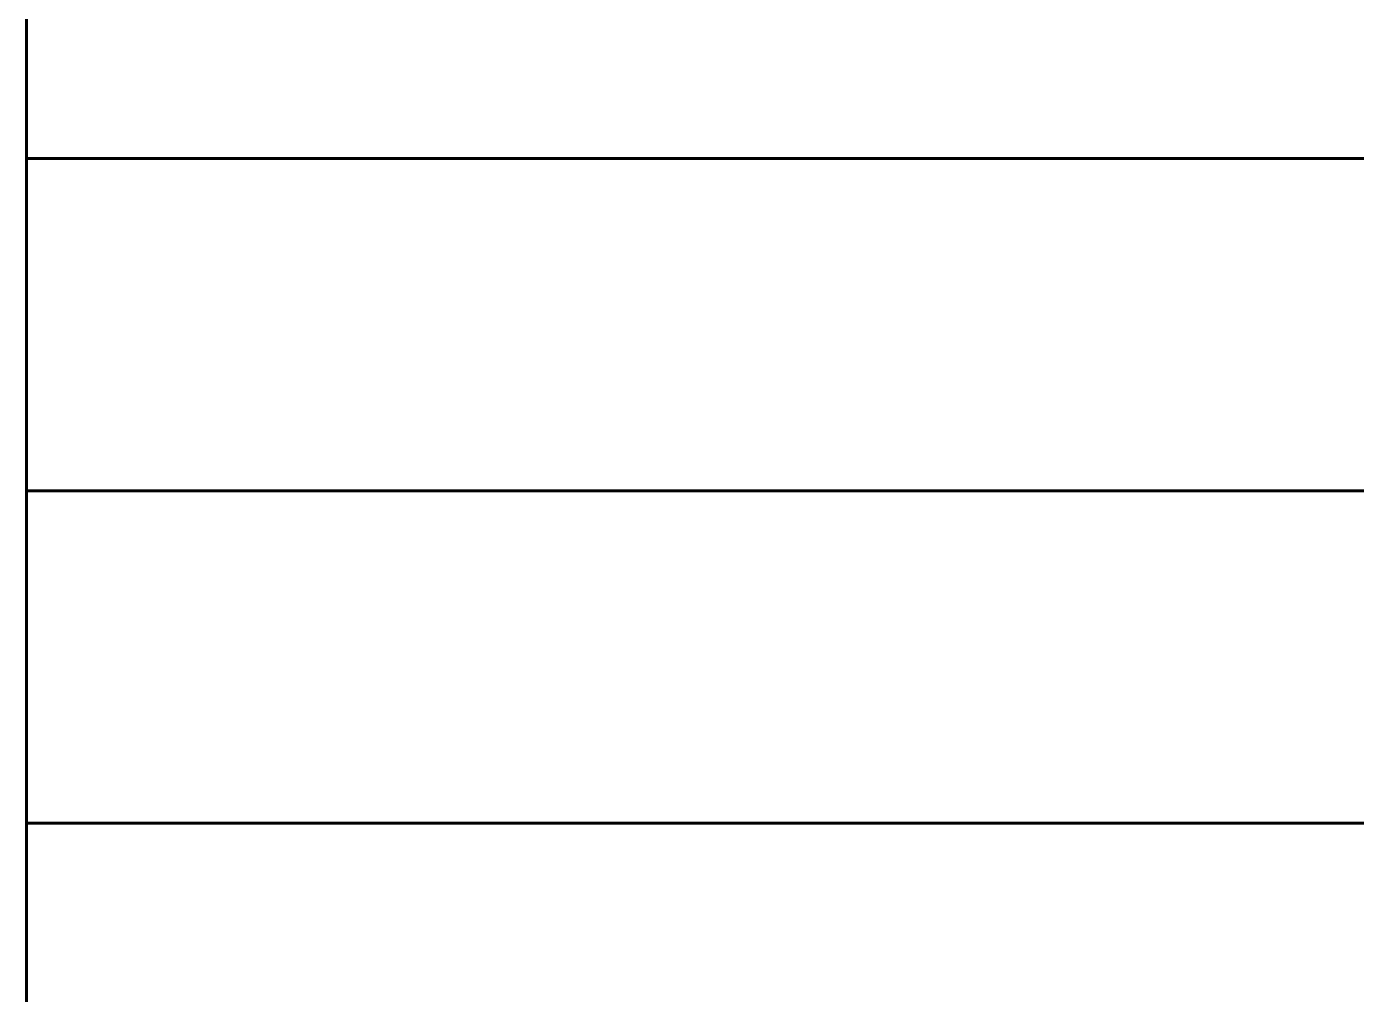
# Model space of a CAD drawing. Extents: x 0 to 297, y 0 to 292.
# Drawn here: x 168.866 to 170.866, y 100.027 to 101.484 of the extents above; entities that cross this region are included whole.
import ezdxf

# ---------------------------------------------------------------- set-up
doc = ezdxf.new("R2010")
doc.units = 0
doc.header["$MEASUREMENT"] = 0
doc.linetypes.add('K5LT_BASIC', pattern=[0])
doc.layers.add('Системный слой', color=7, linetype='Continuous')

# ---------------------------------------------------------------- blocks, each defined once
blk = doc.blocks.new('*U')
at = {"layer": 'Системный слой', "linetype": 'K5LT_BASIC', "lineweight": 60}
for p, q in [((168.8664, 101.2852), (168.8664, 101.7852)), ((168.8664, 100.7852), (168.8664, 101.2852)), ((168.8664, 101.2852), (172.8664, 101.2852)), ((172.8664, 101.2852), (168.8664, 101.2852)), ((168.8664, 100.2852), (168.8664, 100.7852)), ((168.8664, 100.7852), (172.8664, 100.7852)), ((172.8664, 100.7852), (168.8664, 100.7852)), ((168.8664, 99.7852), (168.8664, 100.2852)), ((168.8664, 100.2852), (172.8664, 100.2852)), ((172.8664, 100.2852), (168.8664, 100.2852))]:
    blk.add_line(p, q, dxfattribs=at)

msp = doc.modelspace()

# ---------------------------------------------------------------- linework, layer by layer
at = {"layer": 'Системный слой', "linetype": 'K5LT_BASIC', "lineweight": 60}
for p, q in [((168.8664, 93.7852), (168.8664, 107.7855)), ((168.8664, 101.2852), (171.8664, 101.2852)), ((168.8664, 101.2852), (172.8664, 101.2852)), ((168.8664, 100.7852), (171.8664, 100.7852)), ((168.8664, 100.7852), (172.8664, 100.7852)), ((168.8664, 100.2852), (171.8664, 100.2852)), ((168.8664, 100.2852), (172.8664, 100.2852))]:
    msp.add_line(p, q, dxfattribs=at)

# ---------------------------------------------------------------- block references
at = {"layer": 'Системный слой'}
msp.add_blockref('*U', (0, 0), dxfattribs=at)
msp.add_blockref('*U', (0, 0), dxfattribs=at)
msp.add_blockref('*U', (0, 0), dxfattribs=at)
msp.add_blockref('*U', (0, 0), dxfattribs=at)
msp.add_blockref('*U', (0, 0), dxfattribs=at)
msp.add_blockref('*U', (0, 0), dxfattribs=at)
msp.add_blockref('*U', (0, 0), dxfattribs=at)
msp.add_blockref('*U', (0, 0), dxfattribs=at)
msp.add_blockref('*U', (0, 0), dxfattribs=at)
msp.add_blockref('*U', (0, 0), dxfattribs=at)
msp.add_blockref('*U', (0, 0), dxfattribs=at)
msp.add_blockref('*U', (0, 0), dxfattribs=at)
msp.add_blockref('*U', (0, 0), dxfattribs=at)
msp.add_blockref('*U', (0, 0), dxfattribs=at)
msp.add_blockref('*U', (0, 0), dxfattribs=at)
msp.add_blockref('*U', (0, 0), dxfattribs=at)
msp.add_blockref('*U', (0, 0), dxfattribs=at)
msp.add_blockref('*U', (0, 0), dxfattribs=at)
msp.add_blockref('*U', (0, 0), dxfattribs=at)
msp.add_blockref('*U', (0, 0), dxfattribs=at)
msp.add_blockref('*U', (0, 0), dxfattribs=at)
msp.add_blockref('*U', (0, 0), dxfattribs=at)
msp.add_blockref('*U', (0, 0), dxfattribs=at)
msp.add_blockref('*U', (0, 0), dxfattribs=at)
msp.add_blockref('*U', (0, 0), dxfattribs=at)
msp.add_blockref('*U', (0, 0), dxfattribs=at)
msp.add_blockref('*U', (0, 0), dxfattribs=at)
msp.add_blockref('*U', (0, 0), dxfattribs=at)
msp.add_blockref('*U', (0, 0), dxfattribs=at)
msp.add_blockref('*U', (0, 0), dxfattribs=at)
msp.add_blockref('*U', (0, 0), dxfattribs=at)
msp.add_blockref('*U', (0, 0), dxfattribs=at)
msp.add_blockref('*U', (0, 0), dxfattribs=at)
msp.add_blockref('*U', (0, 0), dxfattribs=at)
msp.add_blockref('*U', (0, 0), dxfattribs=at)
msp.add_blockref('*U', (0, 0), dxfattribs=at)
msp.add_blockref('*U', (0, 0), dxfattribs=at)
msp.add_blockref('*U', (0, 0), dxfattribs=at)
msp.add_blockref('*U', (0, 0), dxfattribs=at)
msp.add_blockref('*U', (0, 0), dxfattribs=at)
msp.add_blockref('*U', (0, 0), dxfattribs=at)
msp.add_blockref('*U', (0, 0), dxfattribs=at)
msp.add_blockref('*U', (0, 0), dxfattribs=at)
msp.add_blockref('*U', (0, 0), dxfattribs=at)
msp.add_blockref('*U', (0, 0), dxfattribs=at)
msp.add_blockref('*U', (0, 0), dxfattribs=at)
msp.add_blockref('*U', (0, 0), dxfattribs=at)
msp.add_blockref('*U', (0, 0), dxfattribs=at)
msp.add_blockref('*U', (0, 0), dxfattribs=at)
msp.add_blockref('*U', (0, 0), dxfattribs=at)
msp.add_blockref('*U', (0, 0), dxfattribs=at)
msp.add_blockref('*U', (0, 0), dxfattribs=at)
msp.add_blockref('*U', (0, 0), dxfattribs=at)
msp.add_blockref('*U', (0, 0), dxfattribs=at)
msp.add_blockref('*U', (0, 0), dxfattribs=at)
msp.add_blockref('*U', (0, 0), dxfattribs=at)
msp.add_blockref('*U', (0, 0), dxfattribs=at)
msp.add_blockref('*U', (0, 0), dxfattribs=at)
msp.add_blockref('*U', (0, 0), dxfattribs=at)
msp.add_blockref('*U', (0, 0), dxfattribs=at)
msp.add_blockref('*U', (0, 0), dxfattribs=at)
msp.add_blockref('*U', (0, 0), dxfattribs=at)
msp.add_blockref('*U', (0, 0), dxfattribs=at)
msp.add_blockref('*U', (0, 0), dxfattribs=at)
msp.add_blockref('*U', (0, 0), dxfattribs=at)
msp.add_blockref('*U', (0, 0), dxfattribs=at)
msp.add_blockref('*U', (0, 0), dxfattribs=at)
msp.add_blockref('*U', (0, 0), dxfattribs=at)
msp.add_blockref('*U', (0, 0), dxfattribs=at)
msp.add_blockref('*U', (0, 0), dxfattribs=at)
msp.add_blockref('*U', (0, 0), dxfattribs=at)
msp.add_blockref('*U', (0, 0), dxfattribs=at)
msp.add_blockref('*U', (0, 0), dxfattribs=at)
msp.add_blockref('*U', (0, 0), dxfattribs=at)
msp.add_blockref('*U', (0, 0), dxfattribs=at)
msp.add_blockref('*U', (0, 0), dxfattribs=at)
msp.add_blockref('*U', (0, 0), dxfattribs=at)
msp.add_blockref('*U', (0, 0), dxfattribs=at)
msp.add_blockref('*U', (0, 0), dxfattribs=at)
msp.add_blockref('*U', (0, 0), dxfattribs=at)
msp.add_blockref('*U', (0, 0), dxfattribs=at)
msp.add_blockref('*U', (0, 0), dxfattribs=at)
msp.add_blockref('*U', (0, 0), dxfattribs=at)
msp.add_blockref('*U', (0, 0), dxfattribs=at)
msp.add_blockref('*U', (0, 0), dxfattribs=at)
msp.add_blockref('*U', (0, 0), dxfattribs=at)
msp.add_blockref('*U', (0, 0), dxfattribs=at)
msp.add_blockref('*U', (0, 0), dxfattribs=at)
msp.add_blockref('*U', (0, 0), dxfattribs=at)
msp.add_blockref('*U', (0, 0), dxfattribs=at)
msp.add_blockref('*U', (0, 0), dxfattribs=at)
msp.add_blockref('*U', (0, 0), dxfattribs=at)
msp.add_blockref('*U', (0, 0), dxfattribs=at)
msp.add_blockref('*U', (0, 0), dxfattribs=at)
msp.add_blockref('*U', (0, 0), dxfattribs=at)
msp.add_blockref('*U', (0, 0), dxfattribs=at)
msp.add_blockref('*U', (0, 0), dxfattribs=at)
msp.add_blockref('*U', (0, 0), dxfattribs=at)
msp.add_blockref('*U', (0, 0), dxfattribs=at)
msp.add_blockref('*U', (0, 0), dxfattribs=at)
msp.add_blockref('*U', (0, 0), dxfattribs=at)
msp.add_blockref('*U', (0, 0), dxfattribs=at)
msp.add_blockref('*U', (0, 0), dxfattribs=at)
msp.add_blockref('*U', (0, 0), dxfattribs=at)
msp.add_blockref('*U', (0, 0), dxfattribs=at)
msp.add_blockref('*U', (0, 0), dxfattribs=at)
msp.add_blockref('*U', (0, 0), dxfattribs=at)
msp.add_blockref('*U', (0, 0), dxfattribs=at)
msp.add_blockref('*U', (0, 0), dxfattribs=at)
msp.add_blockref('*U', (0, 0), dxfattribs=at)
msp.add_blockref('*U', (0, 0), dxfattribs=at)
msp.add_blockref('*U', (0, 0), dxfattribs=at)
msp.add_blockref('*U', (0, 0), dxfattribs=at)
msp.add_blockref('*U', (0, 0), dxfattribs=at)
msp.add_blockref('*U', (0, 0), dxfattribs=at)
msp.add_blockref('*U', (0, 0), dxfattribs=at)
msp.add_blockref('*U', (0, 0), dxfattribs=at)
msp.add_blockref('*U', (0, 0), dxfattribs=at)
msp.add_blockref('*U', (0, 0), dxfattribs=at)
msp.add_blockref('*U', (0, 0), dxfattribs=at)
msp.add_blockref('*U', (0, 0), dxfattribs=at)
msp.add_blockref('*U', (0, 0), dxfattribs=at)
msp.add_blockref('*U', (0, 0), dxfattribs=at)
msp.add_blockref('*U', (0, 0), dxfattribs=at)
msp.add_blockref('*U', (0, 0), dxfattribs=at)
msp.add_blockref('*U', (0, 0), dxfattribs=at)
msp.add_blockref('*U', (0, 0), dxfattribs=at)
msp.add_blockref('*U', (0, 0), dxfattribs=at)
msp.add_blockref('*U', (0, 0), dxfattribs=at)
msp.add_blockref('*U', (0, 0), dxfattribs=at)
msp.add_blockref('*U', (0, 0), dxfattribs=at)
msp.add_blockref('*U', (0, 0), dxfattribs=at)
msp.add_blockref('*U', (0, 0), dxfattribs=at)
msp.add_blockref('*U', (0, 0), dxfattribs=at)
msp.add_blockref('*U', (0, 0), dxfattribs=at)
msp.add_blockref('*U', (0, 0), dxfattribs=at)
msp.add_blockref('*U', (0, 0), dxfattribs=at)
msp.add_blockref('*U', (0, 0), dxfattribs=at)
msp.add_blockref('*U', (0, 0), dxfattribs=at)
msp.add_blockref('*U', (0, 0), dxfattribs=at)
msp.add_blockref('*U', (0, 0), dxfattribs=at)
msp.add_blockref('*U', (0, 0), dxfattribs=at)
msp.add_blockref('*U', (0, 0), dxfattribs=at)
msp.add_blockref('*U', (0, 0), dxfattribs=at)
msp.add_blockref('*U', (0, 0), dxfattribs=at)
msp.add_blockref('*U', (0, 0), dxfattribs=at)
msp.add_blockref('*U', (0, 0), dxfattribs=at)
msp.add_blockref('*U', (0, 0), dxfattribs=at)
msp.add_blockref('*U', (0, 0), dxfattribs=at)
msp.add_blockref('*U', (0, 0), dxfattribs=at)
msp.add_blockref('*U', (0, 0), dxfattribs=at)
msp.add_blockref('*U', (0, 0), dxfattribs=at)
msp.add_blockref('*U', (0, 0), dxfattribs=at)
msp.add_blockref('*U', (0, 0), dxfattribs=at)
msp.add_blockref('*U', (0, 0), dxfattribs=at)
msp.add_blockref('*U', (0, 0), dxfattribs=at)
msp.add_blockref('*U', (0, 0), dxfattribs=at)
msp.add_blockref('*U', (0, 0), dxfattribs=at)
msp.add_blockref('*U', (0, 0), dxfattribs=at)
msp.add_blockref('*U', (0, 0), dxfattribs=at)
msp.add_blockref('*U', (0, 0), dxfattribs=at)
msp.add_blockref('*U', (0, 0), dxfattribs=at)
msp.add_blockref('*U', (0, 0), dxfattribs=at)
msp.add_blockref('*U', (0, 0), dxfattribs=at)
msp.add_blockref('*U', (0, 0), dxfattribs=at)
msp.add_blockref('*U', (0, 0), dxfattribs=at)
msp.add_blockref('*U', (0, 0), dxfattribs=at)
msp.add_blockref('*U', (0, 0), dxfattribs=at)
msp.add_blockref('*U', (0, 0), dxfattribs=at)
msp.add_blockref('*U', (0, 0), dxfattribs=at)
msp.add_blockref('*U', (0, 0), dxfattribs=at)
msp.add_blockref('*U', (0, 0), dxfattribs=at)
msp.add_blockref('*U', (0, 0), dxfattribs=at)
msp.add_blockref('*U', (0, 0), dxfattribs=at)
msp.add_blockref('*U', (0, 0), dxfattribs=at)
msp.add_blockref('*U', (0, 0), dxfattribs=at)
msp.add_blockref('*U', (0, 0), dxfattribs=at)
msp.add_blockref('*U', (0, 0), dxfattribs=at)
msp.add_blockref('*U', (0, 0), dxfattribs=at)
msp.add_blockref('*U', (0, 0), dxfattribs=at)
msp.add_blockref('*U', (0, 0), dxfattribs=at)
msp.add_blockref('*U', (0, 0), dxfattribs=at)
msp.add_blockref('*U', (0, 0), dxfattribs=at)
msp.add_blockref('*U', (0, 0), dxfattribs=at)
msp.add_blockref('*U', (0, 0), dxfattribs=at)
msp.add_blockref('*U', (0, 0), dxfattribs=at)
msp.add_blockref('*U', (0, 0), dxfattribs=at)
msp.add_blockref('*U', (0, 0), dxfattribs=at)
msp.add_blockref('*U', (0, 0), dxfattribs=at)
msp.add_blockref('*U', (0, 0), dxfattribs=at)
msp.add_blockref('*U', (0, 0), dxfattribs=at)
msp.add_blockref('*U', (0, 0), dxfattribs=at)
msp.add_blockref('*U', (0, 0), dxfattribs=at)
msp.add_blockref('*U', (0, 0), dxfattribs=at)
msp.add_blockref('*U', (0, 0), dxfattribs=at)
msp.add_blockref('*U', (0, 0), dxfattribs=at)
msp.add_blockref('*U', (0, 0), dxfattribs=at)
msp.add_blockref('*U', (0, 0), dxfattribs=at)
msp.add_blockref('*U', (0, 0), dxfattribs=at)
msp.add_blockref('*U', (0, 0), dxfattribs=at)
msp.add_blockref('*U', (0, 0), dxfattribs=at)
msp.add_blockref('*U', (0, 0), dxfattribs=at)
msp.add_blockref('*U', (0, 0), dxfattribs=at)
msp.add_blockref('*U', (0, 0), dxfattribs=at)
msp.add_blockref('*U', (0, 0), dxfattribs=at)
msp.add_blockref('*U', (0, 0), dxfattribs=at)
msp.add_blockref('*U', (0, 0), dxfattribs=at)
msp.add_blockref('*U', (0, 0), dxfattribs=at)
msp.add_blockref('*U', (0, 0), dxfattribs=at)
msp.add_blockref('*U', (0, 0), dxfattribs=at)
msp.add_blockref('*U', (0, 0), dxfattribs=at)
msp.add_blockref('*U', (0, 0), dxfattribs=at)
msp.add_blockref('*U', (0, 0), dxfattribs=at)
msp.add_blockref('*U', (0, 0), dxfattribs=at)
msp.add_blockref('*U', (0, 0), dxfattribs=at)
msp.add_blockref('*U', (0, 0), dxfattribs=at)
msp.add_blockref('*U', (0, 0), dxfattribs=at)
msp.add_blockref('*U', (0, 0), dxfattribs=at)
msp.add_blockref('*U', (0, 0), dxfattribs=at)
msp.add_blockref('*U', (0, 0), dxfattribs=at)
msp.add_blockref('*U', (0, 0), dxfattribs=at)
msp.add_blockref('*U', (0, 0), dxfattribs=at)
msp.add_blockref('*U', (0, 0), dxfattribs=at)
msp.add_blockref('*U', (0, 0), dxfattribs=at)
msp.add_blockref('*U', (0, 0), dxfattribs=at)
msp.add_blockref('*U', (0, 0), dxfattribs=at)
msp.add_blockref('*U', (0, 0), dxfattribs=at)
msp.add_blockref('*U', (0, 0), dxfattribs=at)
msp.add_blockref('*U', (0, 0), dxfattribs=at)
msp.add_blockref('*U', (0, 0), dxfattribs=at)
msp.add_blockref('*U', (0, 0), dxfattribs=at)
msp.add_blockref('*U', (0, 0), dxfattribs=at)
msp.add_blockref('*U', (0, 0), dxfattribs=at)
msp.add_blockref('*U', (0, 0), dxfattribs=at)
msp.add_blockref('*U', (0, 0), dxfattribs=at)
msp.add_blockref('*U', (0, 0), dxfattribs=at)
msp.add_blockref('*U', (0, 0), dxfattribs=at)
msp.add_blockref('*U', (0, 0), dxfattribs=at)
msp.add_blockref('*U', (0, 0), dxfattribs=at)
msp.add_blockref('*U', (0, 0), dxfattribs=at)
msp.add_blockref('*U', (0, 0), dxfattribs=at)
msp.add_blockref('*U', (0, 0), dxfattribs=at)
msp.add_blockref('*U', (0, 0), dxfattribs=at)
msp.add_blockref('*U', (0, 0), dxfattribs=at)
msp.add_blockref('*U', (0, 0), dxfattribs=at)
msp.add_blockref('*U', (0, 0), dxfattribs=at)
msp.add_blockref('*U', (0, 0), dxfattribs=at)
msp.add_blockref('*U', (0, 0), dxfattribs=at)
msp.add_blockref('*U', (0, 0), dxfattribs=at)
msp.add_blockref('*U', (0, 0), dxfattribs=at)
msp.add_blockref('*U', (0, 0), dxfattribs=at)
msp.add_blockref('*U', (0, 0), dxfattribs=at)
msp.add_blockref('*U', (0, 0), dxfattribs=at)
msp.add_blockref('*U', (0, 0), dxfattribs=at)
msp.add_blockref('*U', (0, 0), dxfattribs=at)
msp.add_blockref('*U', (0, 0), dxfattribs=at)
msp.add_blockref('*U', (0, 0), dxfattribs=at)
msp.add_blockref('*U', (0, 0), dxfattribs=at)
msp.add_blockref('*U', (0, 0), dxfattribs=at)
msp.add_blockref('*U', (0, 0), dxfattribs=at)
msp.add_blockref('*U', (0, 0), dxfattribs=at)
msp.add_blockref('*U', (0, 0), dxfattribs=at)
msp.add_blockref('*U', (0, 0), dxfattribs=at)
msp.add_blockref('*U', (0, 0), dxfattribs=at)
msp.add_blockref('*U', (0, 0), dxfattribs=at)
msp.add_blockref('*U', (0, 0), dxfattribs=at)
msp.add_blockref('*U', (0, 0), dxfattribs=at)
msp.add_blockref('*U', (0, 0), dxfattribs=at)
msp.add_blockref('*U', (0, 0), dxfattribs=at)
msp.add_blockref('*U', (0, 0), dxfattribs=at)
msp.add_blockref('*U', (0, 0), dxfattribs=at)
msp.add_blockref('*U', (0, 0), dxfattribs=at)
msp.add_blockref('*U', (0, 0), dxfattribs=at)
msp.add_blockref('*U', (0, 0), dxfattribs=at)
msp.add_blockref('*U', (0, 0), dxfattribs=at)
msp.add_blockref('*U', (0, 0), dxfattribs=at)
msp.add_blockref('*U', (0, 0), dxfattribs=at)
msp.add_blockref('*U', (0, 0), dxfattribs=at)
msp.add_blockref('*U', (0, 0), dxfattribs=at)
msp.add_blockref('*U', (0, 0), dxfattribs=at)
msp.add_blockref('*U', (0, 0), dxfattribs=at)
msp.add_blockref('*U', (0, 0), dxfattribs=at)
msp.add_blockref('*U', (0, 0), dxfattribs=at)
msp.add_blockref('*U', (0, 0), dxfattribs=at)
msp.add_blockref('*U', (0, 0), dxfattribs=at)
msp.add_blockref('*U', (0, 0), dxfattribs=at)
msp.add_blockref('*U', (0, 0), dxfattribs=at)
msp.add_blockref('*U', (0, 0), dxfattribs=at)
msp.add_blockref('*U', (0, 0), dxfattribs=at)
msp.add_blockref('*U', (0, 0), dxfattribs=at)
msp.add_blockref('*U', (0, 0), dxfattribs=at)
msp.add_blockref('*U', (0, 0), dxfattribs=at)
msp.add_blockref('*U', (0, 0), dxfattribs=at)
msp.add_blockref('*U', (0, 0), dxfattribs=at)
msp.add_blockref('*U', (0, 0), dxfattribs=at)
msp.add_blockref('*U', (0, 0), dxfattribs=at)
msp.add_blockref('*U', (0, 0), dxfattribs=at)
msp.add_blockref('*U', (0, 0), dxfattribs=at)
msp.add_blockref('*U', (0, 0), dxfattribs=at)
msp.add_blockref('*U', (0, 0), dxfattribs=at)
msp.add_blockref('*U', (0, 0), dxfattribs=at)
msp.add_blockref('*U', (0, 0), dxfattribs=at)
msp.add_blockref('*U', (0, 0), dxfattribs=at)
msp.add_blockref('*U', (0, 0), dxfattribs=at)
msp.add_blockref('*U', (0, 0), dxfattribs=at)
msp.add_blockref('*U', (0, 0), dxfattribs=at)
msp.add_blockref('*U', (0, 0), dxfattribs=at)
msp.add_blockref('*U', (0, 0), dxfattribs=at)
msp.add_blockref('*U', (0, 0), dxfattribs=at)
msp.add_blockref('*U', (0, 0), dxfattribs=at)
msp.add_blockref('*U', (0, 0), dxfattribs=at)
msp.add_blockref('*U', (0, 0), dxfattribs=at)
msp.add_blockref('*U', (0, 0), dxfattribs=at)
msp.add_blockref('*U', (0, 0), dxfattribs=at)
msp.add_blockref('*U', (0, 0), dxfattribs=at)
msp.add_blockref('*U', (0, 0), dxfattribs=at)
msp.add_blockref('*U', (0, 0), dxfattribs=at)
msp.add_blockref('*U', (0, 0), dxfattribs=at)
msp.add_blockref('*U', (0, 0), dxfattribs=at)
msp.add_blockref('*U', (0, 0), dxfattribs=at)
msp.add_blockref('*U', (0, 0), dxfattribs=at)
msp.add_blockref('*U', (0, 0), dxfattribs=at)
msp.add_blockref('*U', (0, 0), dxfattribs=at)
msp.add_blockref('*U', (0, 0), dxfattribs=at)
msp.add_blockref('*U', (0, 0), dxfattribs=at)
msp.add_blockref('*U', (0, 0), dxfattribs=at)
msp.add_blockref('*U', (0, 0), dxfattribs=at)
msp.add_blockref('*U', (0, 0), dxfattribs=at)
msp.add_blockref('*U', (0, 0), dxfattribs=at)
msp.add_blockref('*U', (0, 0), dxfattribs=at)
msp.add_blockref('*U', (0, 0), dxfattribs=at)
msp.add_blockref('*U', (0, 0), dxfattribs=at)
msp.add_blockref('*U', (0, 0), dxfattribs=at)
msp.add_blockref('*U', (0, 0), dxfattribs=at)
msp.add_blockref('*U', (0, 0), dxfattribs=at)
msp.add_blockref('*U', (0, 0), dxfattribs=at)
msp.add_blockref('*U', (0, 0), dxfattribs=at)
msp.add_blockref('*U', (0, 0), dxfattribs=at)
msp.add_blockref('*U', (0, 0), dxfattribs=at)
msp.add_blockref('*U', (0, 0), dxfattribs=at)
msp.add_blockref('*U', (0, 0), dxfattribs=at)
msp.add_blockref('*U', (0, 0), dxfattribs=at)
msp.add_blockref('*U', (0, 0), dxfattribs=at)
msp.add_blockref('*U', (0, 0), dxfattribs=at)
msp.add_blockref('*U', (0, 0), dxfattribs=at)
msp.add_blockref('*U', (0, 0), dxfattribs=at)
msp.add_blockref('*U', (0, 0), dxfattribs=at)
msp.add_blockref('*U', (0, 0), dxfattribs=at)
msp.add_blockref('*U', (0, 0), dxfattribs=at)
msp.add_blockref('*U', (0, 0), dxfattribs=at)
msp.add_blockref('*U', (0, 0), dxfattribs=at)
msp.add_blockref('*U', (0, 0), dxfattribs=at)
msp.add_blockref('*U', (0, 0), dxfattribs=at)
msp.add_blockref('*U', (0, 0), dxfattribs=at)
msp.add_blockref('*U', (0, 0), dxfattribs=at)
msp.add_blockref('*U', (0, 0), dxfattribs=at)
msp.add_blockref('*U', (0, 0), dxfattribs=at)
msp.add_blockref('*U', (0, 0), dxfattribs=at)
msp.add_blockref('*U', (0, 0), dxfattribs=at)
msp.add_blockref('*U', (0, 0), dxfattribs=at)
msp.add_blockref('*U', (0, 0), dxfattribs=at)
msp.add_blockref('*U', (0, 0), dxfattribs=at)
msp.add_blockref('*U', (0, 0), dxfattribs=at)
msp.add_blockref('*U', (0, 0), dxfattribs=at)
msp.add_blockref('*U', (0, 0), dxfattribs=at)
msp.add_blockref('*U', (0, 0), dxfattribs=at)
msp.add_blockref('*U', (0, 0), dxfattribs=at)
msp.add_blockref('*U', (0, 0), dxfattribs=at)
msp.add_blockref('*U', (0, 0), dxfattribs=at)
msp.add_blockref('*U', (0, 0), dxfattribs=at)
msp.add_blockref('*U', (0, 0), dxfattribs=at)
msp.add_blockref('*U', (0, 0), dxfattribs=at)
msp.add_blockref('*U', (0, 0), dxfattribs=at)
msp.add_blockref('*U', (0, 0), dxfattribs=at)
msp.add_blockref('*U', (0, 0), dxfattribs=at)
msp.add_blockref('*U', (0, 0), dxfattribs=at)
msp.add_blockref('*U', (0, 0), dxfattribs=at)
msp.add_blockref('*U', (0, 0), dxfattribs=at)
msp.add_blockref('*U', (0, 0), dxfattribs=at)
msp.add_blockref('*U', (0, 0), dxfattribs=at)
msp.add_blockref('*U', (0, 0), dxfattribs=at)
msp.add_blockref('*U', (0, 0), dxfattribs=at)
msp.add_blockref('*U', (0, 0), dxfattribs=at)
msp.add_blockref('*U', (0, 0), dxfattribs=at)
msp.add_blockref('*U', (0, 0), dxfattribs=at)
msp.add_blockref('*U', (0, 0), dxfattribs=at)
msp.add_blockref('*U', (0, 0), dxfattribs=at)
msp.add_blockref('*U', (0, 0), dxfattribs=at)
msp.add_blockref('*U', (0, 0), dxfattribs=at)
msp.add_blockref('*U', (0, 0), dxfattribs=at)
msp.add_blockref('*U', (0, 0), dxfattribs=at)
msp.add_blockref('*U', (0, 0), dxfattribs=at)
msp.add_blockref('*U', (0, 0), dxfattribs=at)
msp.add_blockref('*U', (0, 0), dxfattribs=at)
msp.add_blockref('*U', (0, 0), dxfattribs=at)
msp.add_blockref('*U', (0, 0), dxfattribs=at)
msp.add_blockref('*U', (0, 0), dxfattribs=at)
msp.add_blockref('*U', (0, 0), dxfattribs=at)
msp.add_blockref('*U', (0, 0), dxfattribs=at)
msp.add_blockref('*U', (0, 0), dxfattribs=at)
msp.add_blockref('*U', (0, 0), dxfattribs=at)
msp.add_blockref('*U', (0, 0), dxfattribs=at)
msp.add_blockref('*U', (0, 0), dxfattribs=at)
msp.add_blockref('*U', (0, 0), dxfattribs=at)
msp.add_blockref('*U', (0, 0), dxfattribs=at)
msp.add_blockref('*U', (0, 0), dxfattribs=at)
msp.add_blockref('*U', (0, 0), dxfattribs=at)
msp.add_blockref('*U', (0, 0), dxfattribs=at)
msp.add_blockref('*U', (0, 0), dxfattribs=at)
msp.add_blockref('*U', (0, 0), dxfattribs=at)
msp.add_blockref('*U', (0, 0), dxfattribs=at)
msp.add_blockref('*U', (0, 0), dxfattribs=at)
msp.add_blockref('*U', (0, 0), dxfattribs=at)
msp.add_blockref('*U', (0, 0), dxfattribs=at)
msp.add_blockref('*U', (0, 0), dxfattribs=at)
msp.add_blockref('*U', (0, 0), dxfattribs=at)
msp.add_blockref('*U', (0, 0), dxfattribs=at)
msp.add_blockref('*U', (0, 0), dxfattribs=at)
msp.add_blockref('*U', (0, 0), dxfattribs=at)
msp.add_blockref('*U', (0, 0), dxfattribs=at)
msp.add_blockref('*U', (0, 0), dxfattribs=at)

doc.saveas('drawing.dxf')
